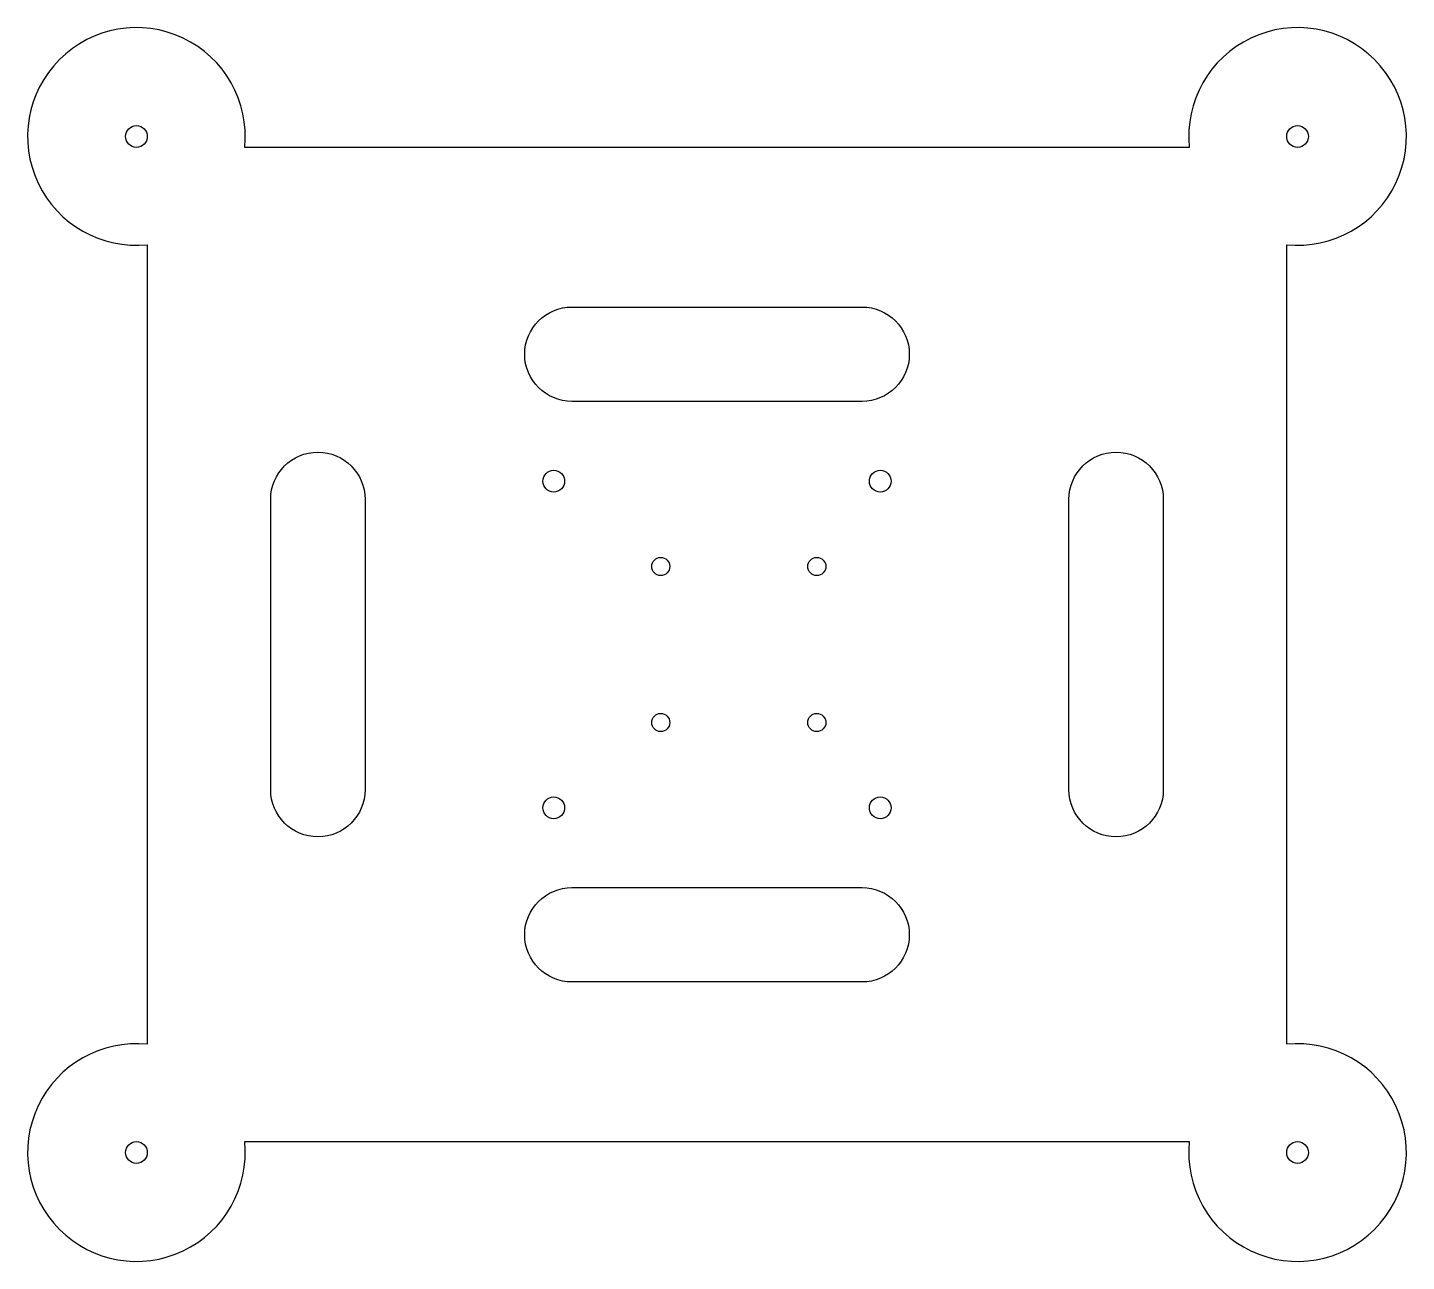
# Model space of a CAD drawing. Header units: millimetres. Extents: x -95 to 95, y -85 to 85.
import ezdxf

# ---------------------------------------------------------------- set-up
doc = ezdxf.new("R2010")
doc.units = ezdxf.units.MM

msp = doc.modelspace()

# ---------------------------------------------------------------- linework, layer by layer
for points in [[(-78.5, -55.08, 2.803633), (-65.08, -68.5), (65.08, -68.5, 2.803633), (78.5, -55.08), (78.5, 55.08, 2.803633), (65.08, 68.5), (-65.08, 68.5, 2.803633), (-78.5, 55.08)], [(-20, 33.5, -1), (-20, 46.5), (20, 46.5, -1), (20, 33.5)], [(-48.5, 20), (-48.5, -20, -1), (-61.5, -20), (-61.5, 20, -1)], [(61.5, -20, -1), (48.5, -20), (48.5, 20, -1), (61.5, 20)], [(-20, -33.5), (20, -33.5, -1), (20, -46.5), (-20, -46.5, -1)]]:
    msp.add_lwpolyline(points, format="xyb", close=True)
for centre, radius in [((-80, 70), 1.5), ((80, 70), 1.5), ((-22.5, 22.5), 1.5), ((22.5, 22.5), 1.5), ((-7.75, 10.75), 1.25), ((13.75, 10.75), 1.25), ((-7.75, -10.75), 1.25), ((13.75, -10.75), 1.25), ((-22.5, -22.5), 1.5), ((22.5, -22.5), 1.5), ((-80, -70), 1.5), ((80, -70), 1.5)]:
    msp.add_circle(centre, radius)

doc.saveas('drawing.dxf')
